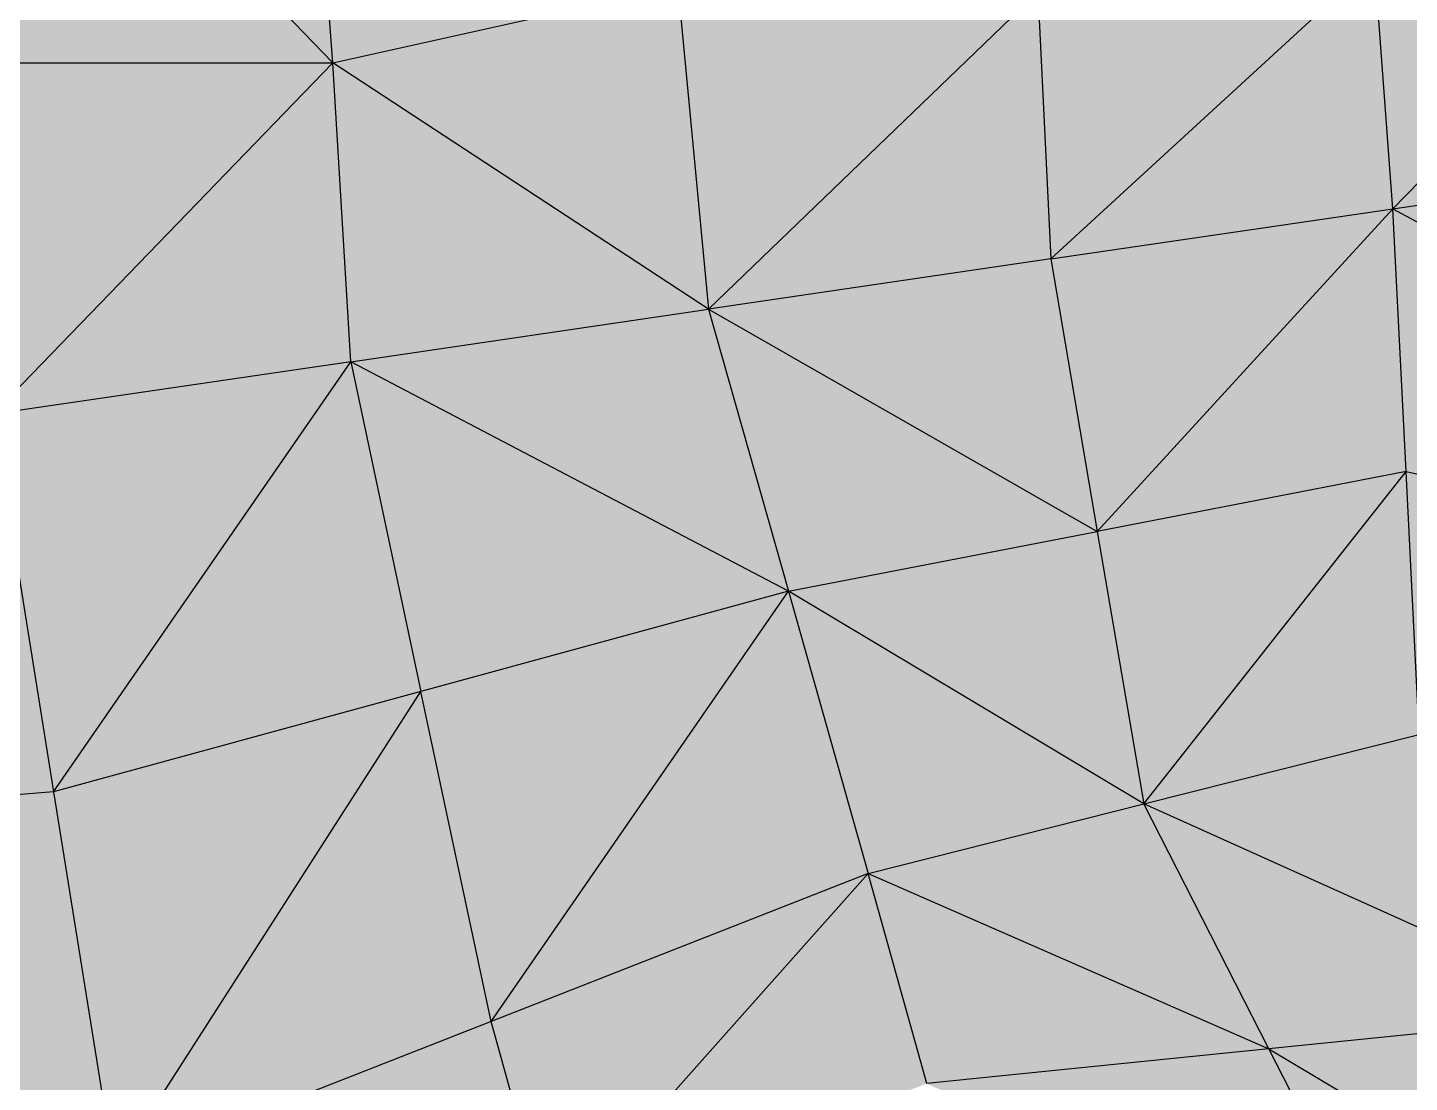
# Model space of a CAD drawing. Header units: inches. Extents: x 0 to 613718, y 0 to 269741.
# Drawn here: x 612537.1 to 612874.8, y 269225 to 269482.8 of the extents above; entities that cross this region are included whole.
import ezdxf

# ---------------------------------------------------------------- set-up
doc = ezdxf.new("R2010")
doc.units = ezdxf.units.IN
doc.header["$MEASUREMENT"] = 0

msp = doc.modelspace()

# ---------------------------------------------------------------- hatches: boundary and pattern name
for points in [[(612611.69, 269474.2), (612605.02, 269563.15), (612528.73, 269560.03), (612611.69, 269474.2)], [(612611.69, 269474.2), (612605.02, 269563.15), (612528.73, 269560.03), (612611.69, 269474.2)], [(612696, 269493), (612605.02, 269563.15), (612611.69, 269474.2), (612696, 269493)], [(612696, 269493), (612605.02, 269563.15), (612611.69, 269474.2), (612696, 269493)], [(612611.69, 269474.2), (612528.73, 269560.03), (612528.67, 269474.17), (612611.69, 269474.2)], [(612611.69, 269474.2), (612528.73, 269560.03), (612528.67, 269474.17), (612611.69, 269474.2)], [(612866.27, 269498.98), (612783.94, 269491.58), (612787.14, 269426.28), (612866.27, 269498.98)], [(612866.27, 269498.98), (612783.94, 269491.58), (612787.14, 269426.28), (612866.27, 269498.98)], [(612870.77, 269438.56), (612866.27, 269498.98), (612787.14, 269426.28), (612870.77, 269438.56)], [(612870.77, 269438.56), (612866.27, 269498.98), (612787.14, 269426.28), (612870.77, 269438.56)], [(612897.06, 269465.5), (612866.27, 269498.98), (612870.77, 269438.56), (612897.06, 269465.5)], [(612897.06, 269465.5), (612866.27, 269498.98), (612870.77, 269438.56), (612897.06, 269465.5)], [(612703.5, 269413.99), (612696, 269493), (612611.69, 269474.2), (612703.5, 269413.99)], [(612703.5, 269413.99), (612696, 269493), (612611.69, 269474.2), (612703.5, 269413.99)], [(612783.94, 269491.58), (612696, 269493), (612703.5, 269413.99), (612783.94, 269491.58)], [(612783.94, 269491.58), (612696, 269493), (612703.5, 269413.99), (612783.94, 269491.58)], [(612787.14, 269426.28), (612783.94, 269491.58), (612703.5, 269413.99), (612787.14, 269426.28)], [(612787.14, 269426.28), (612783.94, 269491.58), (612703.5, 269413.99), (612787.14, 269426.28)], [(612616.06, 269401.15), (612611.69, 269474.2), (612528.61, 269388.3), (612616.06, 269401.15)], [(612611.69, 269474.2), (612528.67, 269474.17), (612528.61, 269388.3), (612611.69, 269474.2)], [(612616.06, 269401.15), (612611.69, 269474.2), (612528.61, 269388.3), (612616.06, 269401.15)], [(612611.69, 269474.2), (612528.67, 269474.17), (612528.61, 269388.3), (612611.69, 269474.2)], [(612703.5, 269413.99), (612611.69, 269474.2), (612616.06, 269401.15), (612703.5, 269413.99)], [(612703.5, 269413.99), (612611.69, 269474.2), (612616.06, 269401.15), (612703.5, 269413.99)], [(613034.46, 269462.61), (612897.06, 269465.5), (612870.77, 269438.56), (613034.46, 269462.61)], [(613034.46, 269462.61), (612897.06, 269465.5), (612870.77, 269438.56), (613034.46, 269462.61)], [(613073.2, 269329.68), (613034.46, 269462.61), (612870.77, 269438.56), (613073.2, 269329.68)], [(613073.2, 269329.68), (613034.46, 269462.61), (612870.77, 269438.56), (613073.2, 269329.68)], [(612870.77, 269438.56), (612787.14, 269426.28), (612798.49, 269359.68), (612870.77, 269438.56)], [(612870.77, 269438.56), (612787.14, 269426.28), (612798.49, 269359.68), (612870.77, 269438.56)], [(612873.96, 269374.32), (612870.77, 269438.56), (612798.49, 269359.68), (612873.96, 269374.32)], [(612873.96, 269374.32), (612870.77, 269438.56), (612798.49, 269359.68), (612873.96, 269374.32)], [(613073.2, 269329.68), (612870.77, 269438.56), (612873.96, 269374.32), (613073.2, 269329.68)], [(613073.2, 269329.68), (612870.77, 269438.56), (612873.96, 269374.32), (613073.2, 269329.68)], [(612798.49, 269359.68), (612787.14, 269426.28), (612703.5, 269413.99), (612798.49, 269359.68)], [(612798.49, 269359.68), (612787.14, 269426.28), (612703.5, 269413.99), (612798.49, 269359.68)], [(612723.02, 269345.04), (612703.5, 269413.99), (612616.06, 269401.15), (612723.02, 269345.04)], [(612723.02, 269345.04), (612703.5, 269413.99), (612616.06, 269401.15), (612723.02, 269345.04)], [(612798.49, 269359.68), (612703.5, 269413.99), (612723.02, 269345.04), (612798.49, 269359.68)], [(612798.49, 269359.68), (612703.5, 269413.99), (612723.02, 269345.04), (612798.49, 269359.68)], [(612616.06, 269401.15), (612528.61, 269388.3), (612543.44, 269296), (612616.06, 269401.15)], [(612616.06, 269401.15), (612528.61, 269388.3), (612543.44, 269296), (612616.06, 269401.15)], [(612633.22, 269320.52), (612616.06, 269401.15), (612543.44, 269296), (612633.22, 269320.52)], [(612633.22, 269320.52), (612616.06, 269401.15), (612543.44, 269296), (612633.22, 269320.52)], [(612723.02, 269345.04), (612616.06, 269401.15), (612633.22, 269320.52), (612723.02, 269345.04)], [(612723.02, 269345.04), (612616.06, 269401.15), (612633.22, 269320.52), (612723.02, 269345.04)], [(612543.44, 269296), (612528.61, 269388.3), (612446.22, 269288.12), (612543.44, 269296)], [(612543.44, 269296), (612528.61, 269388.3), (612446.22, 269288.12), (612543.44, 269296)], [(612873.96, 269374.32), (612798.49, 269359.68), (612809.84, 269293.09), (612873.96, 269374.32)], [(612873.96, 269374.32), (612798.49, 269359.68), (612809.84, 269293.09), (612873.96, 269374.32)], [(612877.15, 269310.08), (612873.96, 269374.32), (612809.84, 269293.09), (612877.15, 269310.08)], [(612877.15, 269310.08), (612873.96, 269374.32), (612809.84, 269293.09), (612877.15, 269310.08)], [(613073.2, 269329.68), (612873.96, 269374.32), (612877.15, 269310.08), (613073.2, 269329.68)], [(613073.2, 269329.68), (612873.96, 269374.32), (612877.15, 269310.08), (613073.2, 269329.68)], [(612809.84, 269293.09), (612798.49, 269359.68), (612723.02, 269345.04), (612809.84, 269293.09)], [(612809.84, 269293.09), (612798.49, 269359.68), (612723.02, 269345.04), (612809.84, 269293.09)], [(612723.02, 269345.04), (612633.22, 269320.52), (612650.4, 269239.89), (612723.02, 269345.04)], [(612723.02, 269345.04), (612633.22, 269320.52), (612650.4, 269239.89), (612723.02, 269345.04)], [(612742.53, 269276.09), (612723.02, 269345.04), (612650.4, 269239.89), (612742.53, 269276.09)], [(612742.53, 269276.09), (612723.02, 269345.04), (612650.4, 269239.89), (612742.53, 269276.09)], [(612809.84, 269293.09), (612723.02, 269345.04), (612742.53, 269276.09), (612809.84, 269293.09)], [(612809.84, 269293.09), (612723.02, 269345.04), (612742.53, 269276.09), (612809.84, 269293.09)], [(612633.22, 269320.52), (612543.44, 269296), (612558.26, 269203.69), (612633.22, 269320.52)], [(612633.22, 269320.52), (612543.44, 269296), (612558.26, 269203.69), (612633.22, 269320.52)], [(612650.4, 269239.89), (612633.22, 269320.52), (612558.26, 269203.69), (612650.4, 269239.89)], [(612650.4, 269239.89), (612633.22, 269320.52), (612558.26, 269203.69), (612650.4, 269239.89)], [(612924.11, 269241.71), (612877.15, 269310.08), (612809.84, 269293.09), (612924.11, 269241.71)], [(612924.11, 269241.71), (612877.15, 269310.08), (612809.84, 269293.09), (612924.11, 269241.71)], [(612558.26, 269203.69), (612543.44, 269296), (612446.22, 269288.12), (612558.26, 269203.69)], [(612558.26, 269203.69), (612543.44, 269296), (612446.22, 269288.12), (612558.26, 269203.69)], [(612840.46, 269233.21), (612809.84, 269293.09), (612742.53, 269276.09), (612840.46, 269233.21)], [(612840.46, 269233.21), (612809.84, 269293.09), (612742.53, 269276.09), (612840.46, 269233.21)], [(612924.11, 269241.71), (612809.84, 269293.09), (612840.46, 269233.21), (612924.11, 269241.71)], [(612924.11, 269241.71), (612809.84, 269293.09), (612840.46, 269233.21), (612924.11, 269241.71)], [(612742.53, 269276.09), (612650.4, 269239.89), (612664.67, 269188.52), (612742.53, 269276.09)], [(612742.53, 269276.09), (612650.4, 269239.89), (612664.67, 269188.52), (612742.53, 269276.09)], [(612756.81, 269224.72), (612742.53, 269276.09), (612664.67, 269188.52), (612756.81, 269224.72)], [(612756.81, 269224.72), (612742.53, 269276.09), (612664.67, 269188.52), (612756.81, 269224.72)], [(612840.46, 269233.21), (612742.53, 269276.09), (612756.81, 269224.72), (612840.46, 269233.21)], [(612840.46, 269233.21), (612742.53, 269276.09), (612756.81, 269224.72), (612840.46, 269233.21)], [(612938.53, 269174.67), (612924.11, 269241.71), (612840.46, 269233.21), (612938.53, 269174.67)], [(612938.53, 269174.67), (612924.11, 269241.71), (612840.46, 269233.21), (612938.53, 269174.67)], [(612664.67, 269188.52), (612650.4, 269239.89), (612558.26, 269203.69), (612664.67, 269188.52)], [(612664.67, 269188.52), (612650.4, 269239.89), (612558.26, 269203.69), (612664.67, 269188.52)], [(612871.08, 269173.34), (612840.46, 269233.21), (612756.81, 269224.72), (612871.08, 269173.34)], [(612871.08, 269173.34), (612840.46, 269233.21), (612756.81, 269224.72), (612871.08, 269173.34)], [(612938.53, 269174.67), (612840.46, 269233.21), (612871.08, 269173.34), (612938.53, 269174.67)], [(612938.53, 269174.67), (612840.46, 269233.21), (612871.08, 269173.34), (612938.53, 269174.67)]]:
    msp.add_hatch(color=256).paths.add_polyline_path(points, flags=0)

# ---------------------------------------------------------------- linework, layer by layer
for points in [[(612611.69, 269474.2, 248.66), (612605.02, 269563.15, 248.47)], [(612611.69, 269474.2, 248.66), (612605.02, 269563.15, 248.47)], [(612528.73, 269560.03, 248.23), (612611.69, 269474.2, 248.66)], [(612528.73, 269560.03, 248.23), (612611.69, 269474.2, 248.66)], [(612787.14, 269426.28, 249.35), (612866.27, 269498.98, 249.47)], [(612787.14, 269426.28, 249.35), (612866.27, 269498.98, 249.47)], [(612870.77, 269438.56, 249.58), (612866.27, 269498.98, 249.47)], [(612870.77, 269438.56, 249.58), (612866.27, 269498.98, 249.47)], [(612611.69, 269474.2, 248.66), (612696, 269493, 248.91)], [(612611.69, 269474.2, 248.66), (612696, 269493, 248.91)], [(612696, 269493, 248.91), (612703.5, 269413.99, 249.1)], [(612696, 269493, 248.91), (612703.5, 269413.99, 249.1)], [(612703.5, 269413.99, 249.1), (612783.94, 269491.58, 249.24)], [(612703.5, 269413.99, 249.1), (612783.94, 269491.58, 249.24)], [(612783.94, 269491.58, 249.24), (612787.14, 269426.28, 249.35)], [(612783.94, 269491.58, 249.24), (612787.14, 269426.28, 249.35)], [(612611.69, 269474.2, 248.66), (612528.61, 269388.3, 248.53)], [(612611.69, 269474.2, 248.66), (612528.61, 269388.3, 248.53)], [(612528.67, 269474.17, 248.38), (612611.69, 269474.2, 248.66)], [(612528.67, 269474.17, 248.38), (612611.69, 269474.2, 248.66)], [(612616.06, 269401.15, 248.81), (612611.69, 269474.2, 248.66)], [(612703.5, 269413.99, 249.1), (612611.69, 269474.2, 248.66)], [(612616.06, 269401.15, 248.81), (612611.69, 269474.2, 248.66)], [(612703.5, 269413.99, 249.1), (612611.69, 269474.2, 248.66)], [(612897.06, 269465.5, 249.62), (612870.77, 269438.56, 249.58)], [(612897.06, 269465.5, 249.62), (612870.77, 269438.56, 249.58)], [(612870.77, 269438.56, 249.58), (613034.46, 269462.61, 250.18)], [(612870.77, 269438.56, 249.58), (613034.46, 269462.61, 250.18)], [(612787.14, 269426.28, 249.35), (612870.77, 269438.56, 249.58)], [(612787.14, 269426.28, 249.35), (612870.77, 269438.56, 249.58)], [(612798.49, 269359.68, 249.46), (612870.77, 269438.56, 249.58)], [(612798.49, 269359.68, 249.46), (612870.77, 269438.56, 249.58)], [(612873.96, 269374.32, 249.69), (612870.77, 269438.56, 249.58)], [(612870.77, 269438.56, 249.58), (613073.2, 269329.68, 250.51)], [(612873.96, 269374.32, 249.69), (612870.77, 269438.56, 249.58)], [(612870.77, 269438.56, 249.58), (613073.2, 269329.68, 250.51)], [(612787.14, 269426.28, 249.35), (612703.5, 269413.99, 249.1)], [(612787.14, 269426.28, 249.35), (612703.5, 269413.99, 249.1)], [(612787.14, 269426.28, 249.35), (612798.49, 269359.68, 249.46)], [(612787.14, 269426.28, 249.35), (612798.49, 269359.68, 249.46)], [(612616.06, 269401.15, 248.81), (612703.5, 269413.99, 249.1)], [(612616.06, 269401.15, 248.81), (612703.5, 269413.99, 249.1)], [(612703.5, 269413.99, 249.1), (612798.49, 269359.68, 249.46)], [(612703.5, 269413.99, 249.1), (612723.02, 269345.04, 249.24)], [(612703.5, 269413.99, 249.1), (612798.49, 269359.68, 249.46)], [(612703.5, 269413.99, 249.1), (612723.02, 269345.04, 249.24)], [(612616.06, 269401.15, 248.81), (612528.61, 269388.3, 248.53)], [(612616.06, 269401.15, 248.81), (612528.61, 269388.3, 248.53)], [(612543.44, 269296, 248.7), (612616.06, 269401.15, 248.81)], [(612543.44, 269296, 248.7), (612616.06, 269401.15, 248.81)], [(612616.06, 269401.15, 248.81), (612633.22, 269320.52, 248.98)], [(612723.02, 269345.04, 249.24), (612616.06, 269401.15, 248.81)], [(612616.06, 269401.15, 248.81), (612633.22, 269320.52, 248.98)], [(612723.02, 269345.04, 249.24), (612616.06, 269401.15, 248.81)], [(612528.61, 269388.3, 248.53), (612543.44, 269296, 248.7)], [(612528.61, 269388.3, 248.53), (612543.44, 269296, 248.7)], [(612873.96, 269374.32, 249.69), (612798.49, 269359.68, 249.46)], [(612873.96, 269374.32, 249.69), (612798.49, 269359.68, 249.46)], [(612809.84, 269293.09, 249.57), (612873.96, 269374.32, 249.69)], [(612809.84, 269293.09, 249.57), (612873.96, 269374.32, 249.69)], [(612877.15, 269310.08, 249.77), (612873.96, 269374.32, 249.69)], [(612873.96, 269374.32, 249.69), (613073.2, 269329.68, 250.51)], [(612877.15, 269310.08, 249.77), (612873.96, 269374.32, 249.69)], [(612873.96, 269374.32, 249.69), (613073.2, 269329.68, 250.51)], [(612723.02, 269345.04, 249.24), (612798.49, 269359.68, 249.46)], [(612723.02, 269345.04, 249.24), (612798.49, 269359.68, 249.46)], [(612798.49, 269359.68, 249.46), (612809.84, 269293.09, 249.57)], [(612798.49, 269359.68, 249.46), (612809.84, 269293.09, 249.57)], [(612723.02, 269345.04, 249.24), (612633.22, 269320.52, 248.98)], [(612723.02, 269345.04, 249.24), (612633.22, 269320.52, 248.98)], [(612650.4, 269239.89, 249.09), (612723.02, 269345.04, 249.24)], [(612650.4, 269239.89, 249.09), (612723.02, 269345.04, 249.24)], [(612723.02, 269345.04, 249.24), (612742.53, 269276.09, 249.37)], [(612809.84, 269293.09, 249.57), (612723.02, 269345.04, 249.24)], [(612723.02, 269345.04, 249.24), (612742.53, 269276.09, 249.37)], [(612809.84, 269293.09, 249.57), (612723.02, 269345.04, 249.24)], [(612633.22, 269320.52, 248.98), (612543.44, 269296, 248.7)], [(612633.22, 269320.52, 248.98), (612543.44, 269296, 248.7)], [(612558.26, 269203.69, 248.79), (612633.22, 269320.52, 248.98)], [(612558.26, 269203.69, 248.79), (612633.22, 269320.52, 248.98)], [(612650.4, 269239.89, 249.09), (612633.22, 269320.52, 248.98)], [(612650.4, 269239.89, 249.09), (612633.22, 269320.52, 248.98)], [(612809.84, 269293.09, 249.57), (612877.15, 269310.08, 249.77)], [(612809.84, 269293.09, 249.57), (612877.15, 269310.08, 249.77)], [(612543.44, 269296, 248.7), (612446.22, 269288.12, 248.4)], [(612543.44, 269296, 248.7), (612446.22, 269288.12, 248.4)], [(612543.44, 269296, 248.7), (612558.26, 269203.69, 248.79)], [(612543.44, 269296, 248.7), (612558.26, 269203.69, 248.79)], [(612742.53, 269276.09, 249.37), (612809.84, 269293.09, 249.57)], [(612742.53, 269276.09, 249.37), (612809.84, 269293.09, 249.57)], [(612840.46, 269233.21, 249.7), (612809.84, 269293.09, 249.57)], [(612924.11, 269241.71, 249.99), (612809.84, 269293.09, 249.57)], [(612840.46, 269233.21, 249.7), (612809.84, 269293.09, 249.57)], [(612924.11, 269241.71, 249.99), (612809.84, 269293.09, 249.57)], [(612742.53, 269276.09, 249.37), (612650.4, 269239.89, 249.09)], [(612742.53, 269276.09, 249.37), (612650.4, 269239.89, 249.09)], [(612742.53, 269276.09, 249.37), (612664.67, 269188.52, 249.14)], [(612742.53, 269276.09, 249.37), (612664.67, 269188.52, 249.14)], [(612756.81, 269224.72, 249.43), (612742.53, 269276.09, 249.37)], [(612742.53, 269276.09, 249.37), (612840.46, 269233.21, 249.7)], [(612756.81, 269224.72, 249.43), (612742.53, 269276.09, 249.37)], [(612742.53, 269276.09, 249.37), (612840.46, 269233.21, 249.7)], [(612924.11, 269241.71, 249.99), (612840.46, 269233.21, 249.7)], [(612924.11, 269241.71, 249.99), (612840.46, 269233.21, 249.7)], [(612650.4, 269239.89, 249.09), (612558.26, 269203.69, 248.79)], [(612650.4, 269239.89, 249.09), (612558.26, 269203.69, 248.79)], [(612664.67, 269188.52, 249.14), (612650.4, 269239.89, 249.09)], [(612664.67, 269188.52, 249.14), (612650.4, 269239.89, 249.09)], [(612840.46, 269233.21, 249.7), (612756.81, 269224.72, 249.43)], [(612840.46, 269233.21, 249.7), (612756.81, 269224.72, 249.43)], [(612871.08, 269173.34, 249.82), (612840.46, 269233.21, 249.7)], [(612840.46, 269233.21, 249.7), (612938.53, 269174.67, 250.05)], [(612871.08, 269173.34, 249.82), (612840.46, 269233.21, 249.7)], [(612840.46, 269233.21, 249.7), (612938.53, 269174.67, 250.05)]]:
    msp.add_polyline3d(points)

doc.saveas('drawing.dxf')
